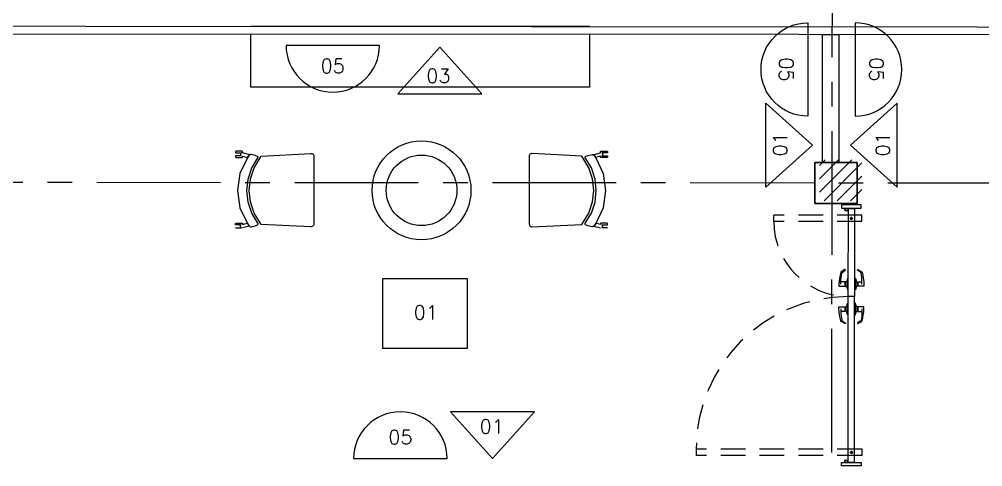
# Model space of a CAD drawing. Extents: x -4 to 325, y -1 to 181.
# Drawn here: x 34.59 to 41.41, y 33.61 to 36.78 of the extents above; entities that cross this region are included whole.
import ezdxf
from ezdxf.enums import TextEntityAlignment as Align

# ---------------------------------------------------------------- set-up
doc = ezdxf.new("R2010")
doc.units = 0
doc.header["$LTSCALE"] = 0.7
doc.header["$MEASUREMENT"] = 0
doc.header["$PDMODE"] = 1
for name, pattern in [('REC4_A1-00_PLANTA GENERAL$1$X-BB$0$CENTER', [2, 1.25, -0.25, 0.25, -0.25]), ('REC4_A1-00_PLANTA GENERAL$1$X-PP$0$HIDDEN', [0.375, 0.25, -0.125]), ('X-BB$0$HIDDEN2', [0.1875, 0.125, -0.0625])]:
    doc.linetypes.add(name, pattern=pattern)
doc.layers.get('0').update_dxf_attribs({"linetype": 'CONTINUOUS'})
for name, color, linetype in [('PP$0$I-GLAZ', 253, 'CONTINUOUS'), ('REC4_A1-00_PLANTA GENERAL$1$ACABADO INTERIOR', 4, 'CONTINUOUS'), ('REC4_A1-00_PLANTA GENERAL$1$BB$0$A-COLS', 251, 'CONTINUOUS'), ('REC4_A1-00_PLANTA GENERAL$1$BB$0$A-GRID', 251, 'REC4_A1-00_PLANTA GENERAL$1$X-BB$0$CENTER'), ('REC4_A1-00_PLANTA GENERAL$1$FN$0$I-FURN-FREE', 1, 'CONTINUOUS'), ('REC4_A1-00_PLANTA GENERAL$1$LAMBRINES', 3, 'CONTINUOUS'), ('REC4_A1-00_PLANTA GENERAL$1$PP$0$I-DOOR', 253, 'CONTINUOUS'), ('REC4_A1-00_PLANTA GENERAL$1$PP$0$I-GLAZ', 253, 'CONTINUOUS')]:
    doc.layers.add(name, color=color, linetype=linetype)
doc.styles.add('REC4_A1-00_PLANTA GENERAL$0$X-FN$0$ARIAL', font='arial.ttf')
doc.styles.add('ROMANS', font='romans.shx', dxfattribs={"width": 0.75})

# ---------------------------------------------------------------- blocks, each defined once
blk = doc.blocks.new('REC4_A1-00_PLANTA GENERAL', base_point=(3911.2412, -3265.1096))
at = {"layer": 'REC4_A1-00_PLANTA GENERAL$1$BB$0$A-GRID'}
h = blk.add_hatch(dxfattribs=at)
h.set_pattern_fill('ANSI31', color=8, scale=0.53)
h.set_pattern_definition([(45, (0.03352, 0.020166), (-0.046845824, 0.046845824), [])])
h.paths.add_polyline_path([(1.5678, 35.8547), (1.2166, 35.8547), (1.2166, 35.4908), (1.5678, 35.4908)])
h.paths.add_polyline_path([(8.0551, 35.8047), (7.7553, 35.8047), (7.7553, 35.5143), (8.0551, 35.5143)])
h.paths.add_polyline_path([(14.5753, 35.809), (14.2754, 35.809), (14.2754, 35.5187), (14.5753, 35.5187)])
h.paths.add_polyline_path([(21.0466, 35.804), (20.7468, 35.804), (20.7468, 35.5137), (21.0466, 35.5137)])
edge = h.paths.add_edge_path()
edge.add_arc((27.4259, 35.604), 0.1568, 0, 360)
h.paths.add_polyline_path([(34.1147, 35.7939), (33.8148, 35.7939), (33.8148, 35.5036), (34.1147, 35.5036)])
h.paths.add_polyline_path([(40.5576, 35.789), (40.2578, 35.789), (40.2578, 35.4986), (40.5576, 35.4986)])
edge = h.paths.add_edge_path()
edge.add_arc((46.9701, 35.6385), 0.2128, 0, 360)
edge = h.paths.add_edge_path()
edge.add_arc((33.9335, 29.5702), 0.1716, 0, 360)
h.paths.add_polyline_path([(1.5768, 29.8317), (1.2256, 29.8317), (1.2256, 29.4678), (1.5768, 29.4678)])
h.paths.add_polyline_path([(8.0508, 29.7868), (7.75, 29.7868), (7.75, 29.4871), (8.0508, 29.4871)])
h.paths.add_polyline_path([(14.3851, 29.7988), (14.2624, 29.7988), (14.2624, 29.4991), (14.3821, 29.4991)])
h.paths.add_polyline_path([(14.5632, 29.7988), (14.3851, 29.7988), (14.3821, 29.4991), (14.5632, 29.4991)])
h.paths.add_polyline_path([(21.1221, 29.5527), (20.7989, 29.5517), (20.7989, 29.3933), (21.1221, 29.3933)])
h.paths.add_polyline_path([(21.1221, 29.8224), (21.0453, 29.8224), (20.7989, 29.8217), (20.7989, 29.5517), (21.1221, 29.5527)])
h.paths.add_polyline_path([(27.542, 29.7729), (27.2913, 29.7729), (27.2913, 29.5231), (27.542, 29.5231)])
h.paths.add_polyline_path([(40.5264, 29.7716), (40.2757, 29.7716), (40.2757, 29.5218), (40.5264, 29.5218)])
h.paths.add_polyline_path([(47.0764, 29.8019), (46.7664, 29.8019), (46.7664, 29.4919), (47.0764, 29.4919)])
h.paths.add_polyline_path([(1.565, 23.8478), (1.2138, 23.8478), (1.2138, 23.4839), (1.565, 23.4839)])
h.paths.add_polyline_path([(7.9956, 23.8084), (7.6948, 23.8084), (7.6948, 23.5086), (7.9956, 23.5086)])
h.paths.add_polyline_path([(14.5958, 23.8058), (14.2249, 23.8067), (14.2249, 23.507), (14.5929, 23.5061)])
h.paths.add_polyline_path([(14.5258, 23.8058), (14.5958, 23.8058), (14.5929, 23.5061), (14.5258, 23.5061)], flags=16)
h.paths.add_polyline_path([(27.5327, 23.7392), (27.282, 23.7392), (27.282, 23.4894), (27.5327, 23.4894)])
edge = h.paths.add_edge_path()
edge.add_arc((33.9155, 23.6003), 0.1566, 0, 360)
h.paths.add_polyline_path([(40.5198, 23.6763), (40.2691, 23.6763), (40.2691, 23.4631), (40.5198, 23.4631)])
h.paths.add_polyline_path([(40.5198, 23.7129), (40.269, 23.7129), (40.269, 23.6763), (40.5198, 23.6763)])
h.paths.add_polyline_path([(47.0605, 23.6763), (46.8098, 23.6763), (46.8098, 23.4498), (47.0605, 23.4498)])
h.paths.add_polyline_path([(47.0605, 23.6997), (46.8098, 23.6997), (46.8098, 23.6763), (47.0605, 23.6763)])
h.paths.add_polyline_path([(1.5458, 17.8473), (1.1946, 17.8473), (1.1946, 17.4834), (1.5458, 17.4834)])
h.paths.add_polyline_path([(8.0633, 17.8071), (7.7625, 17.8071), (7.7625, 17.5074), (8.0633, 17.5074)])
h.paths.add_polyline_path([(14.4343, 17.7919), (14.3217, 17.7919), (14.3217, 17.4921), (14.4285, 17.4921)])
h.paths.add_polyline_path([(14.6226, 17.7919), (14.4343, 17.7919), (14.4285, 17.4921), (14.6226, 17.4921)])
h.paths.add_polyline_path([(27.5235, 17.756), (27.2727, 17.756), (27.2727, 17.5062), (27.5235, 17.5062)])
edge = h.paths.add_edge_path()
edge.add_arc((33.905, 17.5767), 0.1574, 0, 360)
h.paths.add_polyline_path([(40.5132, 17.7384), (40.3113, 17.7384), (40.3113, 17.5259), (40.5132, 17.5259)])
h.paths.add_polyline_path([(40.3113, 17.7384), (40.2625, 17.7384), (40.2625, 17.4886), (40.5132, 17.4886), (40.5132, 17.5259), (40.3113, 17.5259)])
h.paths.add_polyline_path([(47.0683, 17.7542), (46.7674, 17.7542), (46.7674, 17.5259), (47.0683, 17.5259)])
h.paths.add_polyline_path([(47.0683, 17.5259), (46.7674, 17.5259), (46.7674, 17.4544), (47.0683, 17.4544)])
h.paths.add_polyline_path([(1.5739, 11.86), (1.2227, 11.86), (1.2227, 11.4962), (1.5739, 11.4962)])
h.paths.add_polyline_path([(8.0659, 11.8138), (7.765, 11.8138), (7.765, 11.514), (8.0659, 11.514)])
h.paths.add_polyline_path([(14.5258, 11.7988), (14.2249, 11.7988), (14.2249, 11.499), (14.5258, 11.499)])
h.paths.add_polyline_path([(21.0742, 11.6829), (20.7512, 11.6844), (20.7512, 11.4144), (21.0742, 11.4144)])
h.paths.add_polyline_path([(21.0742, 11.7656), (20.7512, 11.7656), (20.7512, 11.6844), (21.0742, 11.6829)])
h.paths.add_polyline_path([(27.5142, 11.7439), (27.2635, 11.7439), (27.2635, 11.4941), (27.5142, 11.4941)])
edge = h.paths.add_edge_path()
edge.add_arc((33.8803, 11.59), 0.1553, 0, 360)
h.paths.add_polyline_path([(40.5065, 11.7154), (40.2558, 11.7154), (40.2558, 11.464), (40.5065, 11.464)])
h.paths.add_polyline_path([(47.0258, 11.6987), (46.775, 11.6987), (46.775, 11.4489), (47.0258, 11.4489)])
h.paths.add_polyline_path([(1.5513, 5.8383), (1.2001, 5.8383), (1.2001, 5.4744), (1.5513, 5.4744)])
h.paths.add_polyline_path([(8.0395, 5.7813), (7.7676, 5.7813), (7.7676, 5.4815), (8.0395, 5.4815)])
h.paths.add_polyline_path([(8.0685, 5.7813), (8.0395, 5.7813), (8.0395, 5.4815), (8.0685, 5.4815)])
h.paths.add_polyline_path([(14.5132, 5.7555), (14.2123, 5.7555), (14.2123, 5.4558), (14.5132, 5.4558)])
h.paths.add_polyline_path([(21.0084, 5.7048), (20.7577, 5.7048), (20.7577, 5.455), (21.0084, 5.455)])
h.paths.add_polyline_path([(27.5299, 5.7035), (27.229, 5.7035), (27.229, 5.4037), (27.5299, 5.4037)])
h.paths.add_polyline_path([(34.0162, 5.6528), (33.7655, 5.6528), (33.7655, 5.403), (34.0162, 5.403)])
h.paths.add_polyline_path([(40.4672, 5.6155), (40.2072, 5.6155), (40.2072, 5.3555), (40.4672, 5.3555)])
edge = h.paths.add_edge_path()
edge.add_arc((46.8827, 5.476), 0.1877, 0, 360)
at = {"layer": 'REC4_A1-00_PLANTA GENERAL$1$ACABADO INTERIOR'}
blk.add_lwpolyline([(9.8095, 36.753), (47.6859, 36.7267)], dxfattribs=at)
at = {"layer": 'REC4_A1-00_PLANTA GENERAL$1$BB$0$A-COLS'}
blk.add_lwpolyline([(40.2242, 35.4784), (40.5241, 35.4784), (40.5241, 35.7688), (40.2242, 35.7688)], close=True, dxfattribs=at)
at = {"layer": 'REC4_A1-00_PLANTA GENERAL$1$BB$0$A-GRID'}
for points in [[(40.2935, -1.2847), (40.3587, 43.0092)], [(-2.6568, 35.6526), (52.8043, 35.6183)]]:
    blk.add_lwpolyline(points, dxfattribs=at)
at = {"layer": 'REC4_A1-00_PLANTA GENERAL$1$FN$0$I-FURN-FREE'}
for p, q in [((36.2316, 36.7342), (38.6302, 36.7342)), ((36.2316, 36.3032), (36.2316, 36.6782)), ((38.6302, 36.6782), (38.6302, 36.3032)), ((38.6302, 36.3032), (36.2316, 36.3032)), ((36.1248, 35.8459), (36.1247, 35.8449)), ((36.1247, 35.8449), (36.1247, 35.8369)), ((36.1247, 35.8369), (36.1658, 35.8369)), ((36.1643, 35.817), (36.1247, 35.817)), ((36.1247, 35.817), (36.1247, 35.8091)), ((36.1247, 35.8091), (36.1249, 35.8081)), ((36.1252, 35.8468), (36.1248, 35.8459)), ((36.1258, 35.8476), (36.1252, 35.8468)), ((36.1266, 35.8482), (36.1258, 35.8476)), ((36.1275, 35.8486), (36.1266, 35.8482)), ((36.1285, 35.8487), (36.1275, 35.8486)), ((36.1705, 35.8487), (36.1285, 35.8487)), ((36.1595, 35.8304), (36.1589, 35.8274)), ((36.1589, 35.8274), (36.1591, 35.8243)), ((36.1591, 35.8243), (36.1601, 35.8214)), ((36.161, 35.8332), (36.1595, 35.8304)), ((36.1601, 35.8214), (36.1619, 35.8189)), ((36.1631, 35.8354), (36.161, 35.8332)), ((36.1619, 35.8189), (36.1643, 35.817)), ((36.1658, 35.8369), (36.1631, 35.8354)), ((36.1715, 35.8486), (36.1705, 35.8487)), ((36.1724, 35.8482), (36.1715, 35.8486)), ((36.1732, 35.8476), (36.1724, 35.8482)), ((36.1738, 35.8468), (36.1732, 35.8476)), ((36.1742, 35.8459), (36.1738, 35.8468)), ((36.1743, 35.8449), (36.1742, 35.8459)), ((36.1742, 35.8081), (36.1744, 35.8091)), ((36.1743, 35.837), (36.1743, 35.8449)), ((36.2257, 35.8242), (36.1743, 35.837)), ((36.1744, 35.8091), (36.1744, 35.8139)), ((36.1744, 35.8139), (36.2093, 35.8051)), ((36.2153, 35.8153), (36.2082, 35.8033)), ((36.2093, 35.8051), (36.2153, 35.8153)), ((36.2153, 35.8153), (36.2257, 35.8242)), ((36.2213, 35.8213), (36.2153, 35.8153)), ((36.2285, 35.8256), (36.2213, 35.8213)), ((36.2345, 35.8256), (36.2285, 35.8256)), ((36.2639, 35.8193), (36.2345, 35.8256)), ((36.2803, 35.8117), (36.2639, 35.8193)), ((36.2818, 35.8104), (36.2803, 35.8117)), ((36.2829, 35.8087), (36.2818, 35.8104)), ((36.2989, 35.803), (36.3067, 35.8147)), ((36.3067, 35.8147), (36.3068, 35.8147)), ((36.3068, 35.8147), (36.6579, 35.8329)), ((36.6579, 35.8329), (36.6634, 35.8325)), ((36.6634, 35.8325), (36.6685, 35.8305)), ((36.6685, 35.8305), (36.673, 35.8273)), ((36.673, 35.8273), (36.6764, 35.823)), ((36.6764, 35.823), (36.6786, 35.818)), ((36.6786, 35.818), (36.6793, 35.8125)), ((36.6793, 35.8125), (36.6793, 35.798)), ((38.2036, 35.818), (38.2029, 35.8125)), ((38.2029, 35.8125), (38.2029, 35.798)), ((38.2058, 35.823), (38.2036, 35.818)), ((38.2092, 35.8273), (38.2058, 35.823)), ((38.2137, 35.8305), (38.2092, 35.8273)), ((38.2188, 35.8325), (38.2137, 35.8305)), ((38.2243, 35.8329), (38.2188, 35.8325)), ((38.5754, 35.8147), (38.2243, 35.8329)), ((38.5755, 35.8147), (38.5754, 35.8147)), ((38.5833, 35.803), (38.5755, 35.8147)), ((38.5994, 35.8087), (38.6004, 35.8104)), ((38.6004, 35.8104), (38.6019, 35.8117)), ((38.6019, 35.8117), (38.6183, 35.8193)), ((38.6183, 35.8193), (38.6478, 35.8256)), ((38.6478, 35.8256), (38.6537, 35.8256)), ((38.6537, 35.8256), (38.6609, 35.8213)), ((38.6566, 35.8242), (38.7079, 35.837)), ((38.6669, 35.8153), (38.6566, 35.8242)), ((38.6609, 35.8213), (38.6669, 35.8153)), ((38.6669, 35.8153), (38.674, 35.8033)), ((38.6729, 35.8051), (38.6669, 35.8153)), ((38.7078, 35.8139), (38.6729, 35.8051)), ((38.7078, 35.8091), (38.7078, 35.8139)), ((38.708, 35.8081), (38.7078, 35.8091)), ((38.7079, 35.8449), (38.708, 35.8459)), ((38.7079, 35.837), (38.7079, 35.8449)), ((38.708, 35.8459), (38.7084, 35.8468)), ((38.7084, 35.8468), (38.709, 35.8476)), ((38.709, 35.8476), (38.7098, 35.8482)), ((38.7098, 35.8482), (38.7107, 35.8486)), ((38.7107, 35.8486), (38.7117, 35.8487)), ((38.7117, 35.8487), (38.7537, 35.8487)), ((38.7575, 35.8369), (38.7164, 35.8369)), ((38.7164, 35.8369), (38.7191, 35.8354)), ((38.7203, 35.8189), (38.7179, 35.817)), ((38.7179, 35.817), (38.7575, 35.817)), ((38.7191, 35.8354), (38.7213, 35.8332)), ((38.7221, 35.8214), (38.7203, 35.8189)), ((38.7213, 35.8332), (38.7227, 35.8304)), ((38.7231, 35.8243), (38.7221, 35.8214)), ((38.7227, 35.8304), (38.7234, 35.8274)), ((38.7234, 35.8274), (38.7231, 35.8243)), ((38.7537, 35.8487), (38.7547, 35.8486)), ((38.7547, 35.8486), (38.7556, 35.8482)), ((38.7556, 35.8482), (38.7564, 35.8476)), ((38.7564, 35.8476), (38.757, 35.8468)), ((38.757, 35.8468), (38.7574, 35.8459)), ((38.7575, 35.8091), (38.7573, 35.8081)), ((38.7574, 35.8459), (38.7575, 35.8449)), ((38.7575, 35.8449), (38.7575, 35.8369)), ((38.7575, 35.817), (38.7575, 35.8091)), ((36.1249, 35.8081), (36.1253, 35.8072)), ((36.1253, 35.8072), (36.1259, 35.8064)), ((36.1259, 35.8064), (36.1267, 35.8058)), ((36.1267, 35.8058), (36.1276, 35.8054)), ((36.1276, 35.8054), (36.1286, 35.8052)), ((36.1286, 35.8052), (36.1705, 35.8052)), ((36.2082, 35.8033), (36.1552, 35.6921)), ((36.1705, 35.8052), (36.1715, 35.8054)), ((36.1715, 35.8054), (36.1725, 35.8058)), ((36.1725, 35.8058), (36.1732, 35.8064)), ((36.1732, 35.8064), (36.1739, 35.8072)), ((36.1739, 35.8072), (36.1742, 35.8081)), ((36.2391, 35.7306), (36.2819, 35.8012)), ((36.2561, 35.7324), (36.2989, 35.803)), ((36.2819, 35.8012), (36.2829, 35.8029)), ((36.2834, 35.8068), (36.2829, 35.8087)), ((36.2829, 35.8029), (36.2834, 35.8048)), ((36.2834, 35.8048), (36.2834, 35.8068)), ((36.6793, 35.798), (36.6786, 35.334)), ((38.2029, 35.798), (38.2036, 35.334)), ((38.6261, 35.7324), (38.5833, 35.803)), ((38.5988, 35.8068), (38.5994, 35.8087)), ((38.5988, 35.8048), (38.5988, 35.8068)), ((38.5993, 35.8029), (38.5988, 35.8048)), ((38.6003, 35.8012), (38.5993, 35.8029)), ((38.6431, 35.7306), (38.6003, 35.8012)), ((38.674, 35.8033), (38.727, 35.6921)), ((38.7084, 35.8072), (38.708, 35.8081)), ((38.709, 35.8064), (38.7084, 35.8072)), ((38.7098, 35.8058), (38.709, 35.8064)), ((38.7107, 35.8054), (38.7098, 35.8058)), ((38.7117, 35.8052), (38.7107, 35.8054)), ((38.7536, 35.8052), (38.7117, 35.8052)), ((38.7546, 35.8054), (38.7536, 35.8052)), ((38.7556, 35.8058), (38.7546, 35.8054)), ((38.7563, 35.8064), (38.7556, 35.8058)), ((38.757, 35.8072), (38.7563, 35.8064)), ((38.7573, 35.8081), (38.757, 35.8072)), ((36.1552, 35.6921), (36.1381, 35.5701)), ((36.213, 35.6522), (36.2391, 35.7306)), ((36.23, 35.654), (36.2561, 35.7324)), ((38.6523, 35.654), (38.6261, 35.7324)), ((38.6692, 35.6522), (38.6431, 35.7306)), ((38.727, 35.6921), (38.7441, 35.5701)), ((36.2048, 35.5701), (36.213, 35.6522)), ((36.2217, 35.5719), (36.23, 35.654)), ((38.6605, 35.5719), (38.6523, 35.654)), ((38.6775, 35.5701), (38.6692, 35.6522)), ((36.1381, 35.5701), (36.1552, 35.4481)), ((36.213, 35.4879), (36.2048, 35.5701)), ((36.23, 35.4897), (36.2217, 35.5719)), ((38.6523, 35.4897), (38.6605, 35.5719)), ((38.6692, 35.4879), (38.6775, 35.5701)), ((38.7441, 35.5701), (38.727, 35.4481)), ((36.2391, 35.4096), (36.213, 35.4879)), ((36.2561, 35.4114), (36.23, 35.4897)), ((38.6261, 35.4114), (38.6523, 35.4897)), ((38.6431, 35.4096), (38.6692, 35.4879)), ((36.1552, 35.4481), (36.2082, 35.3369)), ((36.2819, 35.339), (36.2391, 35.4096)), ((36.2989, 35.3408), (36.2561, 35.4114)), ((38.5833, 35.3408), (38.6261, 35.4114)), ((38.6003, 35.339), (38.6431, 35.4096)), ((38.727, 35.4481), (38.674, 35.3369)), ((36.1247, 35.3353), (36.1249, 35.3363)), ((36.1247, 35.3275), (36.1247, 35.3353)), ((36.1249, 35.3363), (36.1253, 35.3373)), ((36.1253, 35.3373), (36.1259, 35.3381)), ((36.1259, 35.3381), (36.1267, 35.3387)), ((36.1267, 35.3387), (36.1276, 35.3391)), ((36.1276, 35.3391), (36.1286, 35.3392)), ((36.1286, 35.3392), (36.1705, 35.3392)), ((36.1705, 35.3392), (36.1715, 35.3391)), ((36.1715, 35.3391), (36.1725, 35.3387)), ((36.1725, 35.3387), (36.1732, 35.3381)), ((36.1732, 35.3381), (36.1739, 35.3373)), ((36.1739, 35.3373), (36.1742, 35.3363)), ((36.1742, 35.3363), (36.1744, 35.3353)), ((36.1744, 35.3306), (36.207, 35.3387)), ((36.1744, 35.3353), (36.1744, 35.3306)), ((36.207, 35.3387), (36.221, 35.3191)), ((36.2082, 35.3369), (36.2153, 35.3249)), ((36.2818, 35.3298), (36.2829, 35.3315)), ((36.2829, 35.3373), (36.2819, 35.339)), ((36.2834, 35.3353), (36.2829, 35.3373)), ((36.2829, 35.3315), (36.2834, 35.3334)), ((36.2834, 35.3334), (36.2834, 35.3353)), ((36.3067, 35.329), (36.2989, 35.3408)), ((36.6786, 35.334), (36.678, 35.3284)), ((38.2036, 35.334), (38.2043, 35.3284)), ((38.5755, 35.329), (38.5833, 35.3408)), ((38.5988, 35.3353), (38.5993, 35.3373)), ((38.5988, 35.3334), (38.5988, 35.3353)), ((38.5994, 35.3315), (38.5988, 35.3334)), ((38.5993, 35.3373), (38.6003, 35.339)), ((38.6004, 35.3298), (38.5994, 35.3315)), ((38.6752, 35.3387), (38.6612, 35.3191)), ((38.674, 35.3369), (38.6669, 35.3249)), ((38.7078, 35.3306), (38.6752, 35.3387)), ((38.708, 35.3363), (38.7078, 35.3353)), ((38.7078, 35.3353), (38.7078, 35.3306)), ((38.7084, 35.3373), (38.708, 35.3363)), ((38.709, 35.3381), (38.7084, 35.3373)), ((38.7098, 35.3387), (38.709, 35.3381)), ((38.7107, 35.3391), (38.7098, 35.3387)), ((38.7117, 35.3392), (38.7107, 35.3391)), ((38.7536, 35.3392), (38.7117, 35.3392)), ((38.7546, 35.3391), (38.7536, 35.3392)), ((38.7556, 35.3387), (38.7546, 35.3391)), ((38.7563, 35.3381), (38.7556, 35.3387)), ((38.757, 35.3373), (38.7563, 35.3381)), ((38.7573, 35.3363), (38.757, 35.3373)), ((38.7575, 35.3353), (38.7573, 35.3363)), ((38.7575, 35.3275), (38.7575, 35.3353)), ((36.1643, 35.3275), (36.1247, 35.3275)), ((36.1247, 35.3075), (36.1658, 35.3075)), ((36.1589, 35.317), (36.1591, 35.3201)), ((36.1595, 35.314), (36.1589, 35.317)), ((36.1591, 35.3201), (36.1601, 35.323)), ((36.161, 35.3113), (36.1595, 35.314)), ((36.1601, 35.323), (36.1619, 35.3255)), ((36.1631, 35.309), (36.161, 35.3113)), ((36.1619, 35.3255), (36.1643, 35.3275)), ((36.1658, 35.3075), (36.1631, 35.309)), ((36.221, 35.3191), (36.1743, 35.3074)), ((36.2153, 35.3249), (36.2285, 35.3146)), ((36.2285, 35.3146), (36.2345, 35.3146)), ((36.2285, 35.3146), (36.2285, 35.3146)), ((36.2345, 35.3146), (36.2639, 35.3209)), ((36.2639, 35.3209), (36.2803, 35.3284)), ((36.2803, 35.3284), (36.2818, 35.3298)), ((36.6571, 35.3131), (36.3067, 35.329)), ((36.6626, 35.3136), (36.6571, 35.3131)), ((36.6679, 35.3156), (36.6626, 35.3136)), ((36.6724, 35.3189), (36.6679, 35.3156)), ((36.6758, 35.3233), (36.6724, 35.3189)), ((36.678, 35.3284), (36.6758, 35.3233)), ((38.2043, 35.3284), (38.2064, 35.3233)), ((38.2064, 35.3233), (38.2099, 35.3189)), ((38.2099, 35.3189), (38.2144, 35.3156)), ((38.2144, 35.3156), (38.2196, 35.3136)), ((38.2196, 35.3136), (38.2251, 35.3131)), ((38.2251, 35.3131), (38.5755, 35.329)), ((38.6019, 35.3284), (38.6004, 35.3298)), ((38.6183, 35.3209), (38.6019, 35.3284)), ((38.6478, 35.3146), (38.6183, 35.3209)), ((38.6537, 35.3146), (38.6478, 35.3146)), ((38.6669, 35.3249), (38.6537, 35.3146)), ((38.6537, 35.3146), (38.6537, 35.3146)), ((38.6612, 35.3191), (38.7079, 35.3074)), ((38.7164, 35.3075), (38.7191, 35.309)), ((38.7575, 35.3075), (38.7164, 35.3075)), ((38.7203, 35.3255), (38.7179, 35.3275)), ((38.7179, 35.3275), (38.7575, 35.3275)), ((38.7191, 35.309), (38.7213, 35.3113)), ((38.7221, 35.323), (38.7203, 35.3255)), ((38.7213, 35.3113), (38.7227, 35.314)), ((38.7231, 35.3201), (38.7221, 35.323)), ((38.7227, 35.314), (38.7234, 35.317)), ((38.7234, 35.317), (38.7231, 35.3201))]:
    blk.add_line(p, q, dxfattribs=at)
for radius in [0.35, 0.25]:
    blk.add_circle((37.4411, 35.5719), radius, dxfattribs=at)
for centre, start, end in [((36.2768, 35.3807), 222.1928, 227.80509), ((38.6054, 35.3807), 312.19491, 317.8072)]:
    blk.add_arc(centre, 0.0831, start, end, dxfattribs=at)
at = {"layer": 'REC4_A1-00_PLANTA GENERAL$1$LAMBRINES'}
blk.add_lwpolyline([(47.686, 36.6742), (9.8098, 36.6863)], dxfattribs=at)
for points in [[(40.3942, 36.6766), (40.3941, 35.7688), (40.2798, 35.7688), (40.2799, 36.6766)], [(40.2242, 35.7688), (40.5241, 35.7688), (40.5241, 35.4784), (40.2242, 35.4784)]]:
    blk.add_lwpolyline(points, close=True, dxfattribs=at)
at = {"layer": 'REC4_A1-00_PLANTA GENERAL$1$PP$0$I-DOOR', "linetype": 'Continuous', "extrusion": (-3.52253e-06, 3.85249e-07, 1)}
for p, q in [((40.4369, 35.4465, 0), (40.4369, 35.4287, 0)), ((40.4369, 35.4287, 0), (40.46, 35.4287, 0)), ((40.4388, 35.4305, 0), (40.4387, 35.4465, 0)), ((40.4388, 35.4305, 0), (40.4582, 35.4305, 0)), ((40.4581, 35.4466, 0), (40.4582, 35.4305, 0)), ((40.46, 35.4465, 0), (40.46, 35.4287, 0)), ((40.4947, 35.3735, 0), (40.474, 35.3735, 0)), ((40.4846, 35.3632, 0), (40.4846, 35.3839, 0)), ((40.5587, 35.3512, 0), (40.5587, 35.3955, 0)), ((40.4567, 34.9487, 0), (40.4567, 34.8665, 0)), ((40.4567, 34.9487, 0), (40.4567, 34.8665, 0)), ((40.5121, 34.9487, 0), (40.5122, 34.8666, 0)), ((40.5121, 34.9487, 0), (40.5122, 34.8666, 0))]:
    blk.add_line(p, q, dxfattribs=at)
at = {"layer": 'REC4_A1-00_PLANTA GENERAL$1$PP$0$I-DOOR', "linetype": 'REC4_A1-00_PLANTA GENERAL$1$X-PP$0$HIDDEN', "extrusion": (-3.52253e-06, 3.85249e-07, 1)}
for p, q in [((40.5592, 35.3955, 0), (39.9347, 35.3959, 0)), ((40.5592, 35.3512, 0), (39.9347, 35.3516, 0))]:
    blk.add_line(p, q, dxfattribs=at)
at = {"layer": 'REC4_A1-00_PLANTA GENERAL$1$PP$0$I-DOOR', "linetype": 'Continuous', "extrusion": (-3.52253e-06, -3.85249e-07, 1)}
for p, q in [((40.4624, 33.6454, 0), (40.4622, 34.8196, 0)), ((40.5068, 33.6453, 0), (40.5066, 34.8196, 0)), ((40.4567, 34.6905, 0), (40.4567, 34.7727, 0)), ((40.4567, 34.6905, 0), (40.4567, 34.7727, 0)), ((40.5121, 34.6905, 0), (40.5122, 34.7726, 0)), ((40.5121, 34.6905, 0), (40.5122, 34.7726, 0)), ((40.4948, 33.7156, 0), (40.4741, 33.7156, 0)), ((40.4847, 33.7259, 0), (40.4847, 33.7053, 0)), ((40.5588, 33.7379, 0), (40.5588, 33.6936, 0)), ((40.4369, 33.6606, 0), (40.46, 33.6605, 0)), ((40.4369, 33.6427, 0), (40.4369, 33.6606, 0)), ((40.4388, 33.6587, 0), (40.4387, 33.6427, 0)), ((40.4388, 33.6587, 0), (40.4582, 33.6587, 0)), ((40.4581, 33.6427, 0), (40.4582, 33.6587, 0)), ((40.46, 33.6427, 0), (40.46, 33.6605, 0)), ((40.4624, 33.6454, 0), (40.5068, 33.6453, 0))]:
    blk.add_line(p, q, dxfattribs=at)
at = {"layer": 'REC4_A1-00_PLANTA GENERAL$1$PP$0$I-DOOR', "linetype": 'REC4_A1-00_PLANTA GENERAL$1$X-PP$0$HIDDEN', "extrusion": (-3.52253e-06, -3.85249e-07, 1)}
for p, q in [((40.5593, 33.7379, 0), (39.3848, 33.7372, 0)), ((40.5593, 33.6936, 0), (39.3848, 33.6928, 0))]:
    blk.add_line(p, q, dxfattribs=at)
at = {"layer": 'REC4_A1-00_PLANTA GENERAL$1$PP$0$I-DOOR', "linetype": 'REC4_A1-00_PLANTA GENERAL$1$X-PP$0$HIDDEN'}
blk.add_line((39.3848, 33.7372, 0), (39.3848, 33.6928, 0), dxfattribs=at)
at = {"layer": 'REC4_A1-00_PLANTA GENERAL$1$PP$0$I-DOOR', "linetype": 'Continuous', "extrusion": (-3.51563e-06, -1.23308e-05, 1), "elevation": -0.0006}
blk.add_lwpolyline([(40.4152, 35.4696), (40.4152, 35.4465), (40.5538, 35.4465), (40.5538, 35.4696), (40.4152, 35.4696)], dxfattribs=at)
at = {"layer": 'REC4_A1-00_PLANTA GENERAL$1$PP$0$I-DOOR', "linetype": 'Continuous', "elevation": 0}
blk.add_lwpolyline([(40.4623, 34.8196), (40.4625, 35.4435), (40.5066, 35.4435), (40.5065, 34.8196)], close=True, dxfattribs=at)
at = {"layer": 'REC4_A1-00_PLANTA GENERAL$1$PP$0$I-DOOR', "linetype": 'REC4_A1-00_PLANTA GENERAL$1$X-PP$0$HIDDEN', "elevation": 0}
blk.add_lwpolyline([(39.9347, 35.3516), (39.9347, 35.3959)], dxfattribs=at)
at = {"layer": 'REC4_A1-00_PLANTA GENERAL$1$PP$0$I-DOOR', "linetype": 'Continuous', "extrusion": (-3.52253e-06, 3.85249e-07, 1), "elevation": -0.0001}
for points in [[(40.41, 34.9076), (40.41, 34.9222, -0.046797), (40.416, 34.9879, -0.2009), (40.4178, 34.9907), (40.441, 35.0062, 1), (40.438, 35.0104), (40.4119, 34.9955, 0.203005), (40.4088, 34.9914, 0.054377), (40.3963, 34.9051), (40.3963, 34.8925), (40.4401, 34.8925), (40.4401, 34.9188), (40.4387, 34.9188), (40.4387, 34.9248), (40.41, 34.9247)], [(40.41, 34.9076), (40.41, 34.9222, -0.046797), (40.416, 34.9879, -0.2009), (40.4178, 34.9907), (40.441, 35.0062, 1), (40.438, 35.0104), (40.4119, 34.9955, 0.203005), (40.4088, 34.9914, 0.054377), (40.3963, 34.9051), (40.3963, 34.8925), (40.4401, 34.8925), (40.4401, 34.9188), (40.4387, 34.9188), (40.4387, 34.9247), (40.41, 34.9247)], [(40.5588, 34.9077), (40.5588, 34.9223, 0.046797), (40.5527, 34.988, 0.2009), (40.5509, 34.9907), (40.5278, 35.0063, -1), (40.5307, 35.0104), (40.5569, 34.9956, -0.203005), (40.56, 34.9915, -0.054377), (40.5726, 34.9052), (40.5726, 34.8926), (40.5288, 34.8926), (40.5287, 34.9189), (40.5301, 34.9189), (40.5301, 34.9248), (40.5588, 34.9248)], [(40.5588, 34.9077), (40.5588, 34.9223, 0.046797), (40.5527, 34.988, 0.2009), (40.5509, 34.9907), (40.5278, 35.0063, -1), (40.5307, 35.0104), (40.5569, 34.9956, -0.203005), (40.56, 34.9915, -0.054377), (40.5726, 34.9051), (40.5726, 34.8926), (40.5288, 34.8926), (40.5287, 34.9189), (40.5301, 34.9189), (40.5301, 34.9248), (40.5588, 34.9248)], [(40.4622, 34.9487), (40.4567, 34.9487), (40.452, 34.9279, -0.342611), (40.4479, 34.9248), (40.4447, 34.9248), (40.4447, 34.8905), (40.4479, 34.8905, -0.342611), (40.452, 34.8874), (40.4567, 34.8665), (40.4623, 34.8666)], [(40.4622, 34.9487), (40.4567, 34.9487), (40.452, 34.9279, -0.342611), (40.4479, 34.9248), (40.4447, 34.9248), (40.4447, 34.8905), (40.4479, 34.8905, -0.342611), (40.452, 34.8873), (40.4567, 34.8665), (40.4623, 34.8666)], [(40.5066, 34.9487), (40.5121, 34.9487), (40.5169, 34.9279, 0.342611), (40.5209, 34.9248), (40.5241, 34.9248), (40.5242, 34.8905), (40.5209, 34.8905, 0.342611), (40.5169, 34.8874), (40.5122, 34.8666), (40.5066, 34.8666)], [(40.5066, 34.9487), (40.5121, 34.9487), (40.5169, 34.9279, 0.342611), (40.5209, 34.9248), (40.5241, 34.9248), (40.5242, 34.8905), (40.5209, 34.8905, 0.342611), (40.5169, 34.8874), (40.5122, 34.8666), (40.5066, 34.8666)]]:
    blk.add_lwpolyline(points, format="xyb", dxfattribs=at)
for points in [[(40.4447, 34.9208), (40.4401, 34.9208), (40.4401, 34.8944), (40.4447, 34.8944)], [(40.4447, 34.9208), (40.4401, 34.9208), (40.4401, 34.8944), (40.4447, 34.8944)], [(40.5241, 34.9209), (40.5287, 34.9209), (40.5288, 34.8945), (40.5242, 34.8945)], [(40.5241, 34.9209), (40.5287, 34.9209), (40.5288, 34.8945), (40.5242, 34.8944)]]:
    blk.add_lwpolyline(points, dxfattribs=at)
at = {"layer": 'REC4_A1-00_PLANTA GENERAL$1$PP$0$I-DOOR', "linetype": 'Continuous', "elevation": 0}
blk.add_lwpolyline([(40.5066, 34.8196), (40.4622, 34.8196)], dxfattribs=at)
at = {"layer": 'REC4_A1-00_PLANTA GENERAL$1$PP$0$I-DOOR', "linetype": 'Continuous', "extrusion": (-3.52253e-06, -3.85249e-07, 1), "elevation": -0.0002}
for points in [[(40.41, 34.7316), (40.41, 34.717, 0.046797), (40.416, 34.6513, 0.2009), (40.4178, 34.6486), (40.441, 34.633, -1), (40.438, 34.6289), (40.4119, 34.6437, -0.203005), (40.4088, 34.6478, -0.054377), (40.3963, 34.7342), (40.3963, 34.7467), (40.4401, 34.7467), (40.4401, 34.7204), (40.4387, 34.7204), (40.4387, 34.7145), (40.41, 34.7145)], [(40.41, 34.7316), (40.41, 34.717, 0.046797), (40.416, 34.6513, 0.2009), (40.4178, 34.6486), (40.441, 34.633, -1), (40.438, 34.6289), (40.4119, 34.6437, -0.203005), (40.4088, 34.6478, -0.054377), (40.3963, 34.7342), (40.3963, 34.7467), (40.4401, 34.7467), (40.4401, 34.7204), (40.4387, 34.7204), (40.4387, 34.7145), (40.41, 34.7145)], [(40.4622, 34.6905), (40.4567, 34.6905), (40.452, 34.7113, 0.342611), (40.4479, 34.7145), (40.4447, 34.7145), (40.4447, 34.7488), (40.4479, 34.7487, 0.342611), (40.452, 34.7519), (40.4567, 34.7727), (40.4623, 34.7727)], [(40.4622, 34.6905), (40.4567, 34.6905), (40.452, 34.7113, 0.342611), (40.4479, 34.7145), (40.4447, 34.7145), (40.4447, 34.7488), (40.4479, 34.7488, 0.342611), (40.452, 34.7519), (40.4567, 34.7727), (40.4623, 34.7727)], [(40.5066, 34.6905), (40.5121, 34.6905), (40.5169, 34.7113, -0.342611), (40.5209, 34.7144), (40.5241, 34.7144), (40.5242, 34.7487), (40.5209, 34.7487, -0.342611), (40.5169, 34.7518), (40.5122, 34.7726), (40.5066, 34.7726)], [(40.5066, 34.6905), (40.5121, 34.6905), (40.5169, 34.7113, -0.342611), (40.5209, 34.7144), (40.5241, 34.7144), (40.5242, 34.7487), (40.5209, 34.7487, -0.342611), (40.5169, 34.7518), (40.5122, 34.7726), (40.5066, 34.7726)], [(40.5588, 34.7315), (40.5588, 34.7169, -0.046797), (40.5527, 34.6512, -0.2009), (40.5509, 34.6485), (40.5278, 34.6329, 1), (40.5307, 34.6288), (40.5569, 34.6436, 0.203005), (40.56, 34.6477, 0.054377), (40.5726, 34.7341), (40.5726, 34.7466), (40.5288, 34.7467), (40.5287, 34.7204), (40.5301, 34.7204), (40.5301, 34.7144), (40.5588, 34.7144)], [(40.5588, 34.7316), (40.5588, 34.7169, -0.046797), (40.5527, 34.6512, -0.2009), (40.5509, 34.6485), (40.5278, 34.6329, 1), (40.5307, 34.6288), (40.5569, 34.6436, 0.203005), (40.56, 34.6477, 0.054377), (40.5726, 34.7341), (40.5726, 34.7466), (40.5288, 34.7467), (40.5287, 34.7204), (40.5301, 34.7204), (40.5301, 34.7144), (40.5588, 34.7144)]]:
    blk.add_lwpolyline(points, format="xyb", dxfattribs=at)
for points in [[(40.4447, 34.7184), (40.4401, 34.7184), (40.4401, 34.7448), (40.4447, 34.7448)], [(40.4447, 34.7184), (40.4401, 34.7184), (40.4401, 34.7448), (40.4447, 34.7448)], [(40.5241, 34.7184), (40.5287, 34.7184), (40.5288, 34.7448), (40.5242, 34.7448)], [(40.5241, 34.7184), (40.5287, 34.7184), (40.5288, 34.7448), (40.5242, 34.7448)]]:
    blk.add_lwpolyline(points, dxfattribs=at)
at = {"layer": 'REC4_A1-00_PLANTA GENERAL$1$PP$0$I-DOOR', "linetype": 'Continuous', "extrusion": (-3.51563e-06, 1.23308e-05, 1), "elevation": 0.0003}
blk.add_lwpolyline([(40.4152, 33.6196), (40.4152, 33.6427), (40.5538, 33.6427), (40.5538, 33.6196), (40.4152, 33.6196)], dxfattribs=at)
at = {"layer": 'REC4_A1-00_PLANTA GENERAL$1$PP$0$I-DOOR', "linetype": 'Continuous', "extrusion": (-3.52253e-06, 3.85249e-07, 1)}
blk.add_circle((40.4846, 35.3735, -0.0001), 0.00693, dxfattribs=at)
at = {"layer": 'REC4_A1-00_PLANTA GENERAL$1$PP$0$I-DOOR', "linetype": 'Continuous', "extrusion": (-3.52253e-06, -3.85249e-07, 1)}
blk.add_circle((40.4847, 33.7156, -0.0002), 0.00693, dxfattribs=at)
at = {"layer": 'REC4_A1-00_PLANTA GENERAL$1$PP$0$I-DOOR', "linetype": 'REC4_A1-00_PLANTA GENERAL$1$X-PP$0$HIDDEN'}
for centre, radius, start, end in [((40.4667, 35.3516, 0), 0.532, 180, 269.51891), ((40.4673, 33.7372, 0), 1.0824, 90.26556, 180)]:
    blk.add_arc(centre, radius, start, end, dxfattribs=at)
at = {"layer": 'REC4_A1-00_PLANTA GENERAL$1$PP$0$I-GLAZ'}
for p in [(34.9373, 34.3327), (35.9588, 34.3327), (35.9588, 34.3327), (36.9803, 34.3327), (36.9803, 34.3327), (38.0018, 34.3327), (38.0018, 34.3327), (39.0233, 34.3327), (39.0233, 34.3327), (40.0448, 34.3327), (40.0448, 34.3327), (41.0663, 34.3327)]:
    blk.add_point(p, dxfattribs=at)
at = {"layer": 'REC4_A1-00_PLANTA GENERAL$1$FN$0$I-FURN-FREE', "style": 'REC4_A1-00_PLANTA GENERAL$0$X-FN$0$ARIAL', "text_generation_flag": 4}
for tag, p, height in [('ITEXT', (44.0612, 35.3807), 0.0358), ('CAPQT', (44.1235, 34.7232), 0.00704), ('CAPMC', (44.1235, 34.7232), 0.00704), ('CAPMG', (44.1235, 34.7232), 0.00704), ('STYLE', (44.1235, 34.7232), 0.0572), ('STYLE', (44.1235, 34.7232), 0.0572), ('CAPPN', (44.1235, 34.7232), 0.0715), ('L3', (44.1235, 34.7232), 0.0715), ('L1', (44.1235, 34.7232), 0.0715), ('L2', (44.1235, 34.7232), 0.0715)]:
    blk.add_attdef(tag, p, '', height=height, dxfattribs=at)
for tag, p, height, rotation in [('ITEXT', (42.9913, 35.0599), 0.0358, 30), ('ITEXT', (45.1482, 35.1235), 0.0358, 330), ('CAPPN', (43.374, 34.5216), 0.0715, 30), ('STYLE', (43.374, 34.5216), 0.0572, 30), ('STYLE', (43.374, 34.5216), 0.0572, 30), ('CAPMG', (43.374, 34.5216), 0.00704, 30), ('CAPMC', (43.374, 34.5216), 0.00704, 30), ('CAPQT', (43.374, 34.5216), 0.00704, 30), ('L1', (43.374, 34.5216), 0.0715, 30), ('L2', (43.374, 34.5216), 0.0715, 30), ('L3', (43.374, 34.5216), 0.0715, 30), ('L1', (44.8734, 34.523), 0.0715, 330), ('L3', (44.8734, 34.523), 0.0715, 330), ('L2', (44.8734, 34.523), 0.0715, 330), ('STYLE', (44.8734, 34.523), 0.0572, 330), ('STYLE', (44.8734, 34.523), 0.0572, 330), ('CAPMC', (44.8734, 34.523), 0.00704, 330), ('CAPMG', (44.8734, 34.523), 0.00704, 330), ('CAPQT', (44.8734, 34.523), 0.00704, 330), ('CAPPN', (44.8734, 34.523), 0.0715, 330), ('ITEXT', (42.2251, 34.2472), 0.0358, 60), ('ITEXT', (45.9609, 34.3573), 0.0358, 300), ('CAPPN', (42.8256, 33.9723), 0.0715, 60), ('STYLE', (42.8256, 33.9723), 0.0572, 60), ('STYLE', (42.8256, 33.9723), 0.0572, 60), ('L1', (42.8256, 33.9723), 0.0715, 60), ('L2', (42.8256, 33.9723), 0.0715, 60), ('L3', (42.8256, 33.9723), 0.0715, 60), ('CAPMG', (42.8256, 33.9723), 0.00704, 60), ('CAPMC', (42.8256, 33.9723), 0.00704, 60), ('CAPQT', (42.8256, 33.9723), 0.00704, 60), ('L1', (45.4227, 33.9746), 0.0715, 300), ('L3', (45.4227, 33.9746), 0.0715, 300), ('L2', (45.4227, 33.9746), 0.0715, 300), ('STYLE', (45.4227, 33.9746), 0.0572, 300), ('STYLE', (45.4227, 33.9746), 0.0572, 300), ('CAPMC', (45.4227, 33.9746), 0.00704, 300), ('CAPMG', (45.4227, 33.9746), 0.00704, 300), ('CAPQT', (45.4227, 33.9746), 0.00704, 300), ('CAPPN', (45.4227, 33.9746), 0.0715, 300), ('CAPPN', (42.6254, 33.2225), 0.0715, 90), ('STYLE', (42.6254, 33.2225), 0.0572, 90), ('STYLE', (42.6254, 33.2225), 0.0572, 90), ('ITEXT', (41.9679, 33.1602), 0.0358, 90), ('L3', (42.6254, 33.2225), 0.0715, 90), ('L1', (42.6254, 33.2225), 0.0715, 90), ('L2', (42.6254, 33.2225), 0.0715, 90), ('CAPQT', (42.6254, 33.2225), 0.00704, 90), ('CAPMG', (42.6254, 33.2225), 0.00704, 90), ('CAPMC', (42.6254, 33.2225), 0.00704, 90), ('CAPPN', (45.6242, 33.2251), 0.0715, 270), ('STYLE', (45.6242, 33.2251), 0.0572, 270), ('STYLE', (45.6242, 33.2251), 0.0572, 270), ('CAPMC', (45.6242, 33.2251), 0.00704, 270), ('CAPMG', (45.6242, 33.2251), 0.00704, 270), ('CAPQT', (45.6242, 33.2251), 0.00704, 270), ('ITEXT', (46.2817, 33.2874), 0.0358, 270), ('L3', (45.6242, 33.2251), 0.0715, 270), ('L2', (45.6242, 33.2251), 0.0715, 270), ('L1', (45.6242, 33.2251), 0.0715, 270), ('CAPPN', (42.8269, 32.4729), 0.0715, 120), ('STYLE', (42.8269, 32.4729), 0.0572, 120), ('STYLE', (42.8269, 32.4729), 0.0572, 120), ('L1', (42.8269, 32.4729), 0.0715, 120), ('L2', (42.8269, 32.4729), 0.0715, 120), ('L3', (42.8269, 32.4729), 0.0715, 120), ('CAPMG', (42.8269, 32.4729), 0.00704, 120), ('CAPMC', (42.8269, 32.4729), 0.00704, 120), ('CAPQT', (42.8269, 32.4729), 0.00704, 120), ('CAPPN', (45.424, 32.4752), 0.0715, 240), ('STYLE', (45.424, 32.4752), 0.0572, 240), ('STYLE', (45.424, 32.4752), 0.0572, 240), ('L2', (45.424, 32.4752), 0.0715, 240), ('L3', (45.424, 32.4752), 0.0715, 240), ('L1', (45.424, 32.4752), 0.0715, 240), ('CAPMG', (45.424, 32.4752), 0.00704, 240), ('CAPQT', (45.424, 32.4752), 0.00704, 240), ('CAPMC', (45.424, 32.4752), 0.00704, 240), ('ITEXT', (42.2887, 32.0903), 0.0358, 120), ('ITEXT', (46.0245, 32.2004), 0.0358, 240), ('CAPPN', (43.3762, 31.9246), 0.0715, 150), ('STYLE', (43.3762, 31.9246), 0.0572, 150), ('STYLE', (43.3762, 31.9246), 0.0572, 150), ('L1', (43.3762, 31.9246), 0.0715, 150), ('L2', (43.3762, 31.9246), 0.0715, 150), ('L3', (43.3762, 31.9246), 0.0715, 150), ('CAPMG', (43.3762, 31.9246), 0.00704, 150), ('CAPMC', (43.3762, 31.9246), 0.00704, 150), ('CAPQT', (43.3762, 31.9246), 0.00704, 150), ('CAPPN', (44.8757, 31.9259), 0.0715, 210), ('STYLE', (44.8757, 31.9259), 0.0572, 210), ('STYLE', (44.8757, 31.9259), 0.0572, 210), ('L2', (44.8757, 31.9259), 0.0715, 210), ('L3', (44.8757, 31.9259), 0.0715, 210), ('L1', (44.8757, 31.9259), 0.0715, 210), ('CAPMG', (44.8757, 31.9259), 0.00704, 210), ('CAPMC', (44.8757, 31.9259), 0.00704, 210), ('CAPQT', (44.8757, 31.9259), 0.00704, 210), ('CAPPN', (44.1261, 31.7244), 0.0715, 180), ('L3', (44.1261, 31.7244), 0.0715, 180), ('L1', (44.1261, 31.7244), 0.0715, 180), ('L2', (44.1261, 31.7244), 0.0715, 180), ('STYLE', (44.1261, 31.7244), 0.0572, 180), ('STYLE', (44.1261, 31.7244), 0.0572, 180), ('CAPMG', (44.1261, 31.7244), 0.00704, 180), ('CAPMC', (44.1261, 31.7244), 0.00704, 180), ('CAPQT', (44.1261, 31.7244), 0.00704, 180), ('ITEXT', (43.1014, 31.3241), 0.0358, 150), ('ITEXT', (45.2583, 31.3876), 0.0358, 210), ('ITEXT', (44.1884, 31.0669), 0.0358, 180)]:
    blk.add_attdef(tag, p, '', height=height, rotation=rotation, dxfattribs=at)
for tag, p, height, width in [('ITEXT', (44.1112, 34.7804), 0.0286, 0.75), ('PSUT1', (44.1235, 34.7232), 0.0572, 0.65), ('PSUT2', (44.1235, 34.7232), 0.0572, 0.65), ('PSUT3', (44.1235, 34.7232), 0.0572, 0.65)]:
    blk.add_attdef(tag, p, '', height=height, dxfattribs=dict(at, width=width))
for tag, p, height, rotation, width in [('ITEXT', (43.3348, 34.565), 0.0286, 30, 0.75), ('PSUT1', (43.374, 34.5216), 0.0572, 30, 0.65), ('PSUT2', (43.374, 34.5216), 0.0572, 30, 0.65), ('PSUT3', (43.374, 34.5216), 0.0572, 30, 0.65), ('PSUT1', (44.8734, 34.523), 0.0572, 330, 0.65), ('PSUT2', (44.8734, 34.523), 0.0572, 330, 0.65), ('PSUT3', (44.8734, 34.523), 0.0572, 330, 0.65), ('ITEXT', (44.8914, 34.5786), 0.0286, 330, 0.75), ('PSUT1', (42.8256, 33.9723), 0.0572, 60, 0.65), ('PSUT2', (42.8256, 33.9723), 0.0572, 60, 0.65), ('PSUT3', (42.8256, 33.9723), 0.0572, 60, 0.65), ('ITEXT', (42.77, 33.9903), 0.0286, 60, 0.75), ('PSUT1', (45.4227, 33.9746), 0.0572, 300, 0.65), ('PSUT2', (45.4227, 33.9746), 0.0572, 300, 0.65), ('PSUT3', (45.4227, 33.9746), 0.0572, 300, 0.65), ('ITEXT', (45.4661, 34.0138), 0.0286, 300, 0.75), ('PSUT3', (42.6254, 33.2225), 0.0572, 90, 0.65), ('PSUT1', (42.6254, 33.2225), 0.0572, 90, 0.65), ('PSUT2', (42.6254, 33.2225), 0.0572, 90, 0.65), ('ITEXT', (42.5682, 33.2102), 0.0286, 90, 0.75), ('PSUT1', (45.6242, 33.2251), 0.0572, 270, 0.65), ('PSUT2', (45.6242, 33.2251), 0.0572, 270, 0.65), ('PSUT3', (45.6242, 33.2251), 0.0572, 270, 0.65), ('ITEXT', (45.6814, 33.2373), 0.0286, 270, 0.75), ('PSUT2', (42.8269, 32.4729), 0.0572, 120, 0.65), ('PSUT1', (42.8269, 32.4729), 0.0572, 120, 0.65), ('PSUT3', (42.8269, 32.4729), 0.0572, 120, 0.65), ('ITEXT', (42.7835, 32.4337), 0.0286, 120, 0.75), ('PSUT2', (45.424, 32.4752), 0.0572, 240, 0.65), ('PSUT3', (45.424, 32.4752), 0.0572, 240, 0.65), ('PSUT1', (45.424, 32.4752), 0.0572, 240, 0.65), ('ITEXT', (45.4797, 32.4572), 0.0286, 240, 0.75), ('PSUT1', (43.3762, 31.9246), 0.0572, 150, 0.65), ('PSUT2', (43.3762, 31.9246), 0.0572, 150, 0.65), ('PSUT3', (43.3762, 31.9246), 0.0572, 150, 0.65), ('ITEXT', (43.3583, 31.8689), 0.0286, 150, 0.75), ('PSUT2', (44.8757, 31.9259), 0.0572, 210, 0.65), ('PSUT3', (44.8757, 31.9259), 0.0572, 210, 0.65), ('PSUT1', (44.8757, 31.9259), 0.0572, 210, 0.65), ('ITEXT', (44.9149, 31.8825), 0.0286, 210, 0.75), ('PSUT3', (44.1261, 31.7244), 0.0572, 180, 0.65), ('PSUT1', (44.1261, 31.7244), 0.0572, 180, 0.65), ('PSUT2', (44.1261, 31.7244), 0.0572, 180, 0.65), ('ITEXT', (44.1384, 31.6672), 0.0286, 180, 0.75)]:
    blk.add_attdef(tag, p, '', height=height, rotation=rotation, dxfattribs=dict(at, width=width))

msp = doc.modelspace()

# ---------------------------------------------------------------- linework, layer by layer
at = {"layer": 'PP$0$I-GLAZ'}
for p in [(34.9373, 34.3327), (35.9588, 34.3327), (35.9588, 34.3327), (36.9803, 34.3327), (36.9803, 34.3327), (38.0018, 34.3327), (38.0018, 34.3327), (39.0233, 34.3327), (39.0233, 34.3327), (40.0448, 34.3327), (40.0448, 34.3327), (41.0663, 34.3327)]:
    msp.add_point(p, dxfattribs=at)

# ---------------------------------------------------------------- next in the draw order: block references
at = {"linetype": 'X-BB$0$HIDDEN2'}
msp.add_blockref('REC4_A1-00_PLANTA GENERAL', (3911.2412, -3265.1096), dxfattribs=at)

# ---------------------------------------------------------------- next in the draw order: linework, layer by layer
for points in [[(40.1752, 36.7592), (40.1752, 36.0976, -1)], [(40.5108, 36.7592), (40.5108, 36.0976, 1)], [(37.1436, 36.5983), (36.482, 36.5983, 1)], [(36.9604, 33.672), (37.622, 33.672, 1)]]:
    msp.add_lwpolyline(points, format="xyb", close=True)
for points in [[(37.5697, 36.587), (37.2721, 36.2562), (37.8672, 36.2562), (37.5697, 36.587)], [(40.2084, 35.8924), (39.8776, 35.5949), (39.8776, 36.1899), (40.2084, 35.8924)], [(40.4776, 35.8924), (40.8084, 35.5949), (40.8084, 36.1899), (40.4776, 35.8924)], [(37.9435, 33.672), (38.241, 34.0028), (37.646, 34.0028), (37.9435, 33.672)]]:
    msp.add_lwpolyline(points)
msp.add_lwpolyline([(37.1678, 34.9476), (37.7629, 34.9476), (37.7629, 34.4514), (37.1678, 34.4514)], close=True)

# ---------------------------------------------------------------- next in the draw order: texts
at = {"color": 7, "ltscale": 0.01, "style": 'ROMANS'}
for s, p in [('05', (36.7264, 36.4532)), ('03', (37.4745, 36.3837)), ('01', (37.3855, 34.7067)), ('01', (37.8521, 33.8991)), ('05', (37.2055, 33.8235))]:
    msp.add_text(s, height=0.1, dxfattribs=at).set_placement(p, align=Align.MIDDLE_LEFT)
for s, rotation, p in [('05', 270, (40.0237, 36.5141)), ('05', 270, (40.6623, 36.5141)), ('01', 90, (39.9795, 35.8126)), ('01', 90, (40.7065, 35.8126))]:
    msp.add_text(s, height=0.1, rotation=rotation, dxfattribs=at).set_placement(p, align=Align.MIDDLE_LEFT)

doc.saveas('drawing.dxf')
